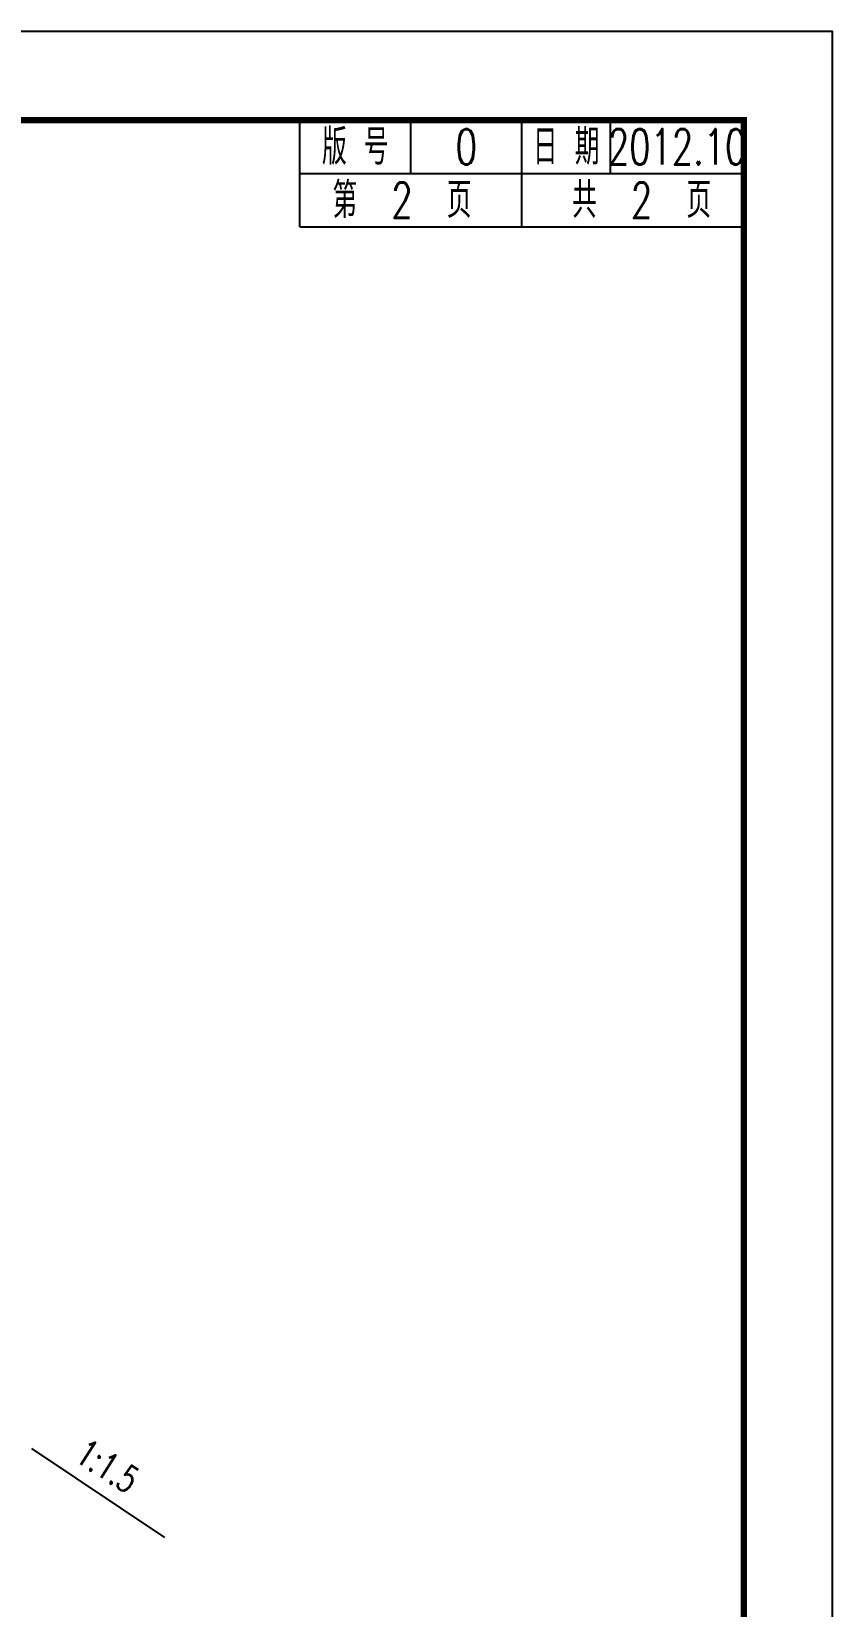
# Model space of a CAD drawing. Extents: x -1568 to -728, y -1287 to -990.
# Drawn here: x -818.4 to -728.2, y -1167.3 to -989.8 of the extents above; entities that cross this region are included whole.
import ezdxf
from ezdxf.enums import TextEntityAlignment as Align

# ---------------------------------------------------------------- set-up
doc = ezdxf.new("R2010")
doc.units = 0
doc.header["$LTSCALE"] = 5
doc.layers.get('0').update_dxf_attribs({"linetype": 'CONTINUOUS'})
doc.layers.add('图框', color=7, linetype='CONTINUOUS')
doc.layers.add('文字', color=7, linetype='CONTINUOUS')
doc.styles.get("Standard").update_dxf_attribs({"font": 'simplex1.shx', "width": 0.7, "bigfont": 'hztxt.shx'})

# ---------------------------------------------------------------- blocks, each defined once
blk = doc.blocks.new('series')
at = {"width": 0.75}
for tag, height, p in [('页码', 4, (-35, -19)), ('图名', 5, (-220, -282)), ('图号', 5, (-20, -282))]:
    blk.add_attdef(tag, text='', height=height, dxfattribs=at).set_placement(p, align=Align.MIDDLE_CENTER)

msp = doc.modelspace()

# ---------------------------------------------------------------- linework, layer by layer
msp.add_line((-818.43411, -1149.48535), (-803.43411, -1159.48535))
msp.add_lwpolyline([(-728.20035, -1286.82642), (-728.20035, -989.82642), (-1148.20035, -989.82642), (-1148.20035, -1286.82642)], close=True)
msp.add_lwpolyline([(-728.20035, -1286.82642), (-728.20035, -989.82642), (-1148.20035, -989.82642), (-1148.20035, -1286.82642)], close=True)
at = {"layer": '图框'}
for p, q in [((-788.20035, -1011.82642), (-788.20035, -999.82642)), ((-775.70035, -1005.82642), (-775.70035, -999.82642)), ((-763.20035, -1005.82642), (-763.20035, -999.82642)), ((-753.20035, -1005.82642), (-753.20035, -999.82642)), ((-788.20035, -1005.82642), (-738.20035, -1005.82642)), ((-763.20035, -1011.82642), (-763.20035, -1005.82642)), ((-788.20035, -1011.82642), (-738.20035, -1011.82642))]:
    msp.add_line(p, q, dxfattribs=at)
at = {"layer": '图框', "const_width": 0.7}
msp.add_lwpolyline([(-738.20035, -999.82642), (-1118.20035, -999.82642), (-1118.20035, -1276.82642), (-738.20035, -1276.82642), (-738.20035, -999.82642)], dxfattribs=at)

# ---------------------------------------------------------------- block references
at = {"layer": '图框'}
ref = msp.add_blockref('series', (-728.20035, -989.82642), dxfattribs=at)
ref.add_attrib('页码', '第  2  页     共  2  页', dxfattribs={"layer": '0', "height": 4, "width": 0.7}).set_placement((-763.20035, -1008.82642), align=Align.MIDDLE_CENTER)

# ---------------------------------------------------------------- texts
at = {"layer": '图框', "width": 0.7}
for s, p in [('版 号', (-781.95035, -1002.82642)), ('日 期', (-758.20035, -1002.82642)), ('0', (-769.45035, -1002.82642)), ('2012.10', (-745.70035, -1002.82642))]:
    msp.add_text(s, height=4, dxfattribs=at).set_placement(p, align=Align.MIDDLE_CENTER)
at = {"layer": '文字', "width": 0.7}
msp.add_text('1:1.5', height=3, rotation=327.4210436, dxfattribs=at).set_placement((-813.7126, -1150.77543))

doc.saveas('drawing.dxf')
